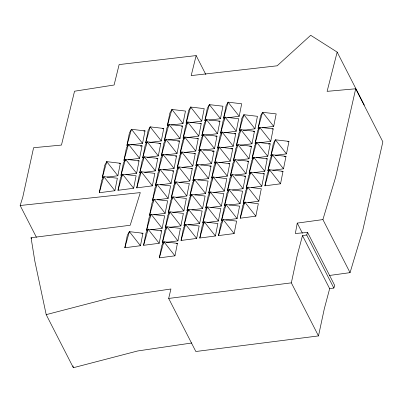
<?xml version="1.0" encoding="UTF-8"?>
<svg xmlns="http://www.w3.org/2000/svg" width="403" height="403" viewBox="0 0 403 403"><rect width="100%" height="100%" fill="white"/><g stroke="black" fill="none" stroke-linecap="round" stroke-linejoin="round"><path stroke-width="0.6" d="M20.15 205.51L22.754 197.248L33.595 147.715L61.468 145.07L74.54 91.219L114.104 85.003L119.132 64.581L196.14 55.579L191.188 75.598L277.158 65.8L310.693 35.288L337.17 52.108L327.11 91.35L355.698 88.781L335.598 177.29L322.904 219.585L297.248 223.106L295.359 233.483L307.595 232.466L334.747 285.531L333.845 288.044L329.654 288.674L324.329 308.678L318.491 335.921L195.833 351.507L168.676 298.442L170.927 288.996L110.523 297.903L46.199 314.647L34.824 261.053L31.066 237.72L130.204 225.262L140.304 192.594L20.15 205.51L36.441 237.347M203.077 135.519L201.878 135.675L206.386 119.575L219.967 121.177L217.489 133.655L205.48 135.212M163.88 241.745L159.336 257.855L174.952 255.829L177.431 243.357L163.88 241.745L161.825 245.377L159.336 257.855M176.046 197.359L186.851 195.959L189.334 183.481L175.779 181.874L171.24 197.979L172.444 197.823M191.173 195.395L189.974 195.551L194.483 179.446L208.064 181.053L205.59 193.526L194.78 194.926M128.189 145.236L126.94 145.397L131.443 129.292L145.03 130.899L142.546 143.372L130.688 144.909M139.72 172.902L144.229 156.802L142.204 160.429L139.72 172.902L140.924 172.746M155.336 170.882L144.259 156.797L157.815 158.404L155.336 170.882L144.526 172.277M150.757 229.801L162.167 228.32L164.646 215.852L151.06 214.27L146.556 230.35L147.76 230.194M165.658 140.375L164.409 140.536L168.912 124.436L182.499 126.043L180.02 138.511L168.152 140.053M175.779 181.874L186.851 195.959M178.393 167.89L177.194 168.046L181.693 151.966L195.279 153.548L192.805 166.021L181.995 167.421M188.231 224.945L199.641 223.464L202.12 210.991L188.528 209.409L184.025 225.489L185.229 225.332M202.613 208.492L191.541 194.412L205.097 196.024L202.613 208.492L191.808 209.898M206.054 120.552L204.855 120.709L209.353 104.634L222.945 106.211L220.471 118.684L209.056 120.165M227.297 176.131L216.225 162.046L229.781 163.653L227.297 176.131L216.487 177.532M222.693 220.471L221.494 220.627L226.002 204.528L239.584 206.135L237.11 218.602L225.695 220.083M226.028 204.548L237.11 218.602M240.087 203.636L229.01 189.551L242.566 191.158L240.087 203.636L229.272 205.041M99.274 192.73L101.758 180.262L103.783 176.63L117.369 178.232L114.89 190.705L99.274 192.73L103.818 176.625L114.89 190.705M103.455 177.607L102.251 177.763L104.73 165.29L106.76 161.658L120.346 163.265L117.867 175.738L107.057 177.139M122.185 175.179L120.986 175.335L123.464 162.857L125.494 159.23L139.075 160.837L136.602 173.31L125.791 174.711M125.761 160.132L123.963 160.369L126.441 147.891L128.471 144.264L142.058 145.866L139.574 158.339L128.164 159.82M126.94 145.397L129.418 132.925L131.443 129.292M133.625 188.277L136.103 175.804L122.547 174.192L118.008 190.302L133.625 188.277L122.547 174.192L120.492 177.829L118.008 190.302M124.849 247.744L127.323 235.271L129.383 231.639L142.939 233.246L140.456 245.724L124.849 247.744L129.383 231.639L140.456 245.724M136.748 187.874L139.226 175.396L141.287 171.764L154.838 173.371L152.359 185.848L136.748 187.874L141.251 171.769L152.359 185.848M143.901 157.78L142.697 157.936L145.176 145.463L147.206 141.831L160.792 143.438L158.308 155.916L146.904 157.392M146.924 142.803L145.674 142.969L148.153 130.496L150.178 126.864L163.764 128.471L161.286 140.939L149.422 142.481M143.579 245.316L146.057 232.843L148.087 229.211L161.674 230.818L159.19 243.286L143.579 245.316L148.118 229.206L159.19 243.286M146.556 230.35L149.034 217.872L151.065 214.245M153.704 200.256L152.505 200.412L154.984 187.934L157.014 184.307L170.6 185.909L168.122 198.387L157.311 199.787M156.732 185.279L155.482 185.44L157.961 172.968L159.991 169.341L173.577 170.943L171.089 183.42L160.48 184.796M159.659 170.318L158.46 170.474L160.938 158.001L162.963 154.369L176.549 155.976L174.071 168.449L163.265 169.849M163.235 155.271L161.432 155.508L163.91 143.035L165.94 139.403L179.521 141.01L177.048 153.483L165.633 154.959M164.409 140.536L166.887 128.063L168.948 124.431L180.02 138.511M168.63 125.409L167.381 125.57L169.864 113.097L171.89 109.465L185.476 111.067L182.992 123.545L171.129 125.086M153.734 214.834L165.144 213.353L167.623 200.88L154.032 199.299L152.012 202.905L149.528 215.378L150.727 215.222M164.117 242.651L162.313 242.888L164.792 230.41L166.822 226.783L180.408 228.39L177.93 240.863L165.915 242.42M166.489 227.766L165.29 227.922L167.769 215.444L169.799 211.812L183.385 213.419L180.902 225.892L169.492 227.373M169.517 212.784L168.268 212.95L170.746 200.477L172.776 196.845L186.357 198.447L183.879 210.925L172.64 212.381M171.24 197.979L173.723 185.511L175.748 181.879M177.194 168.046L179.673 155.568L181.698 151.941L192.805 166.021M184.342 137.952L183.138 138.108L185.622 125.635L187.652 122.003L201.238 123.61L198.755 136.083L186.745 137.645M175.416 182.856L174.217 183.012L176.695 170.54L178.72 166.907L192.312 168.514L189.828 180.987L179.023 182.388M187.37 122.975L186.121 123.137L188.594 110.664L190.624 107.037L204.21 108.639L201.727 121.117L189.863 122.653M184.367 152.53L195.782 151.049L198.256 138.582L184.67 137L180.166 153.075L181.365 152.923M184.025 225.489L186.503 213.016L188.533 209.384M188.206 210.361L187.002 210.517L189.481 198.049L191.541 194.412M194.15 180.428L192.951 180.584L195.43 168.106L197.46 164.479L211.041 166.086L208.568 178.559L197.757 179.96M197.127 165.462L195.923 165.618L198.407 153.14L200.432 149.513L214.023 151.115L211.54 163.588L200.729 164.993M200.78 150.405L198.906 150.646L201.384 138.174L203.409 134.542L216.995 136.149L214.512 148.621L203.278 150.077M204.855 120.709L207.328 108.236L209.394 104.604M196.664 238.435L199.142 225.957L185.556 224.35L196.664 238.435L181.053 240.455L183.531 227.982L185.556 224.35L181.053 240.455M199.787 238.027L204.326 221.917L217.877 223.529L215.398 236.002L199.787 238.027L202.266 225.554L204.296 221.922M203.963 222.899L202.759 223.055L205.238 210.588L207.268 206.956L220.854 208.563L218.376 221.03L206.966 222.511M206.986 207.928L205.737 208.089L208.215 195.616L210.245 191.984L223.826 193.596L221.348 206.064L210.734 207.444M209.963 192.961L208.714 193.123L211.192 180.645L213.217 177.018M216.466 162.948L214.663 163.185L217.141 150.712L219.172 147.08L232.758 148.687L230.274 161.165L218.864 162.641M218.889 148.052L217.64 148.218L220.114 135.746L222.144 132.113L235.73 133.72L233.251 146.188L221.388 147.73M224.788 118.124L223.584 118.281L226.068 105.803L228.093 102.176L241.679 103.783L239.201 116.255L227.791 117.736M213.706 192.473L224.325 191.098L226.803 178.62L213.212 177.043L208.714 193.123M224.214 132.778L236.229 131.222L238.702 118.749L225.116 117.172L220.612 133.247L221.811 133.091M218.522 235.599L221 223.121L223.025 219.494L236.611 221.101L234.133 233.569L218.522 235.599L223.061 219.489L234.133 233.569M225.67 205.505L224.471 205.661L226.949 193.183L229.01 189.551M228.697 190.528L227.448 190.69L229.927 178.217L231.952 174.59L245.543 176.192L243.054 188.669L232.445 190.045M231.624 175.567L230.425 175.723L232.899 163.25L234.929 159.618L248.515 161.225L246.037 173.698L235.226 175.098M233.397 160.757L235.876 148.284L237.906 144.652L233.397 160.757L234.596 160.601M237.619 145.624L236.375 145.785L238.853 133.312L240.878 129.685L254.464 131.292L251.981 143.76L240.117 145.302M240.596 130.658L239.347 130.819L241.83 118.346L243.855 114.714L257.441 116.316L254.958 128.794L243.095 130.335M237.599 160.208L249.014 158.732L251.487 146.259L237.901 144.677M240.233 218.199L242.712 205.726L244.737 202.094L258.323 203.696L255.845 216.174L240.233 218.199L244.772 202.089L255.845 216.174M247.382 188.105L246.183 188.261L248.656 175.789L250.686 172.157L264.272 173.764L261.794 186.236L251.588 187.561M250.359 173.139L249.16 173.295L251.638 160.817L253.663 157.19M256.308 143.201L255.104 143.357L257.588 130.884L259.613 127.252L273.204 128.859L270.72 141.332L258.711 142.894M259.336 128.225L258.086 128.386L260.56 115.918L262.59 112.286M258.817 201.208L261.3 188.73L247.744 187.123L258.817 201.208L248.011 202.608M253.961 172.67L264.771 171.27L267.244 158.797L253.658 157.215L249.16 173.295M267.743 156.299L270.222 143.831L256.64 142.224L267.743 156.299L256.333 157.78M264.917 185.833L267.396 173.355L269.426 169.728L283.007 171.335L280.533 183.808L264.917 185.833L269.456 169.723L280.533 183.808M269.093 170.711L267.889 170.867L270.373 158.389L272.398 154.762L285.989 156.364L283.5 168.837L272.695 170.242M272.121 155.734L270.871 155.896L273.35 143.423L275.375 139.791L288.956 141.398L286.478 153.87L275.239 155.326M102.251 177.763L106.79 161.658M128.466 144.289L123.963 160.369M142.546 143.372L131.479 129.287M128.497 144.284L139.574 158.339M152.505 200.412L157.014 184.307L168.122 198.387M180.166 153.075L182.65 140.602L184.705 136.97M183.138 138.108L187.682 121.998M190.619 107.062L186.121 123.137M190.649 107.057L201.727 121.117M166.817 226.808L162.313 242.888M165.29 227.922L169.829 211.812L180.902 225.892M163.85 241.75L174.952 255.829M166.852 226.778L177.93 240.863M189.974 195.551L192.458 183.078L194.483 179.446L205.59 193.526M201.878 135.675L204.356 123.207L206.417 119.57L217.489 133.655M195.923 165.618L200.467 149.508M212.885 178L211.681 178.156L214.169 165.678L216.225 162.046M220.612 133.247L223.091 120.779L225.121 117.147M221.494 220.627L223.977 208.155L226.002 204.528M236.375 145.785L240.908 129.68M224.471 205.661L228.98 189.556M237.936 144.647L249.014 158.732M243.205 203.228L245.689 190.76L247.714 187.128L243.205 203.228L244.404 203.072M252.127 158.324L254.615 145.851L256.64 142.224L252.127 158.324L253.93 158.092M258.086 128.386L262.585 112.311L276.176 113.893L273.692 126.366L262.454 127.822M318.491 335.921L291.339 282.856L297.177 255.613L302.497 235.609L306.693 234.979L307.595 232.466M145.674 142.969L150.178 126.864L161.286 140.939M142.697 157.936L147.236 141.831L158.308 155.916M167.381 125.57L171.92 109.46L182.992 123.545M158.46 170.474L162.998 154.364M155.482 185.44L160.021 169.336L171.089 183.42M174.217 183.012L178.756 166.907L189.828 180.987M168.268 212.95L172.806 196.84L183.879 210.925M198.906 150.646L203.439 134.537L214.512 148.621M187.002 210.517L191.536 194.437M217.64 148.218L222.144 132.113L233.251 146.188M214.663 163.185L219.202 147.08L230.274 161.165M205.737 208.089L210.275 191.984L221.348 206.064M202.759 223.055L207.268 206.956L218.376 221.03M239.347 130.819L243.886 114.709L254.958 128.794M230.425 175.723L234.959 159.613L246.037 173.698M227.448 190.69L231.987 174.585L243.054 188.669M246.183 188.261L250.721 172.157L261.794 186.236M270.871 155.896L275.405 139.786L286.478 153.87M267.889 170.867L272.428 154.757L283.5 168.837M120.986 175.335L125.524 159.225L136.602 173.31M161.432 155.508L165.971 139.398L177.048 153.483M149.528 215.378L154.067 199.273L165.144 213.353M192.951 180.584L197.46 164.479L208.568 178.559M223.584 118.281L228.093 102.176L239.201 116.255M211.681 178.156L216.22 162.071M255.104 143.357L259.613 127.252L270.72 141.332M329.286 275.496L350.056 272.645L362.755 230.355L382.85 141.841L355.698 88.781M46.199 314.647L73.351 367.712L137.675 350.968L191.853 342.978M240.873 129.711L251.981 143.76M209.353 104.634L220.471 118.684M143.78 131.061L145.03 130.899M162.565 128.628L163.764 128.471M181.3 126.199L182.499 126.043M200.034 123.766L201.238 123.61M218.718 121.343L219.967 121.177M184.67 137L195.782 151.049M140.254 146.098L142.058 145.866M158.989 143.669L160.792 143.438M177.723 141.241L179.521 141.01M197.007 138.743L198.256 138.582M215.746 136.31L216.995 136.149M234.531 133.877L235.73 133.72M253.265 131.449L254.464 131.292M272 129.015L273.204 128.859M200.427 149.538L211.54 163.588M106.755 161.684L117.867 175.738M119.142 163.422L120.346 163.265M137.876 160.993L139.075 160.837M156.616 158.56L157.815 158.404M175.345 156.132L176.549 155.976M194.034 153.709L195.279 153.548M212.22 151.347L214.023 151.115M230.954 148.919L232.758 148.687M249.689 146.491L251.487 146.259M268.348 144.073L270.222 143.831M287.712 141.559L288.956 141.398M172.373 171.099L173.577 170.943M191.108 168.671L192.312 168.514M209.842 166.243L211.041 166.086M228.577 163.809L229.781 163.653M265.995 158.958L267.244 158.797M284.186 156.596L285.989 156.364M247.311 161.381L248.515 161.225M281.808 171.492L283.007 171.335M244.339 176.348L245.543 176.192M263.073 173.92L264.272 173.764M151.095 214.24L162.167 228.32M188.564 209.379L199.641 223.464M141.74 233.402L142.939 233.246M160.47 230.974L161.674 230.818M176.182 243.518L177.431 243.357M168.676 298.442L291.339 282.856M262.615 112.306L273.692 126.366M225.146 117.167L236.229 131.222M253.689 157.21L264.771 171.27M187.677 122.023L198.755 136.083M213.242 177.038L224.325 191.098M162.993 154.389L174.071 168.449M204.321 221.942L215.398 236.002M337.17 52.108L364.322 105.173M322.904 219.585L350.056 272.645M306.693 234.979L333.845 288.044M297.248 223.106L302.391 233.156M302.497 235.609L329.654 288.674M196.14 55.579L205.857 74.57M31.066 237.72L31.641 238.838M72.963 365.884L73.351 367.712"/></g></svg>
